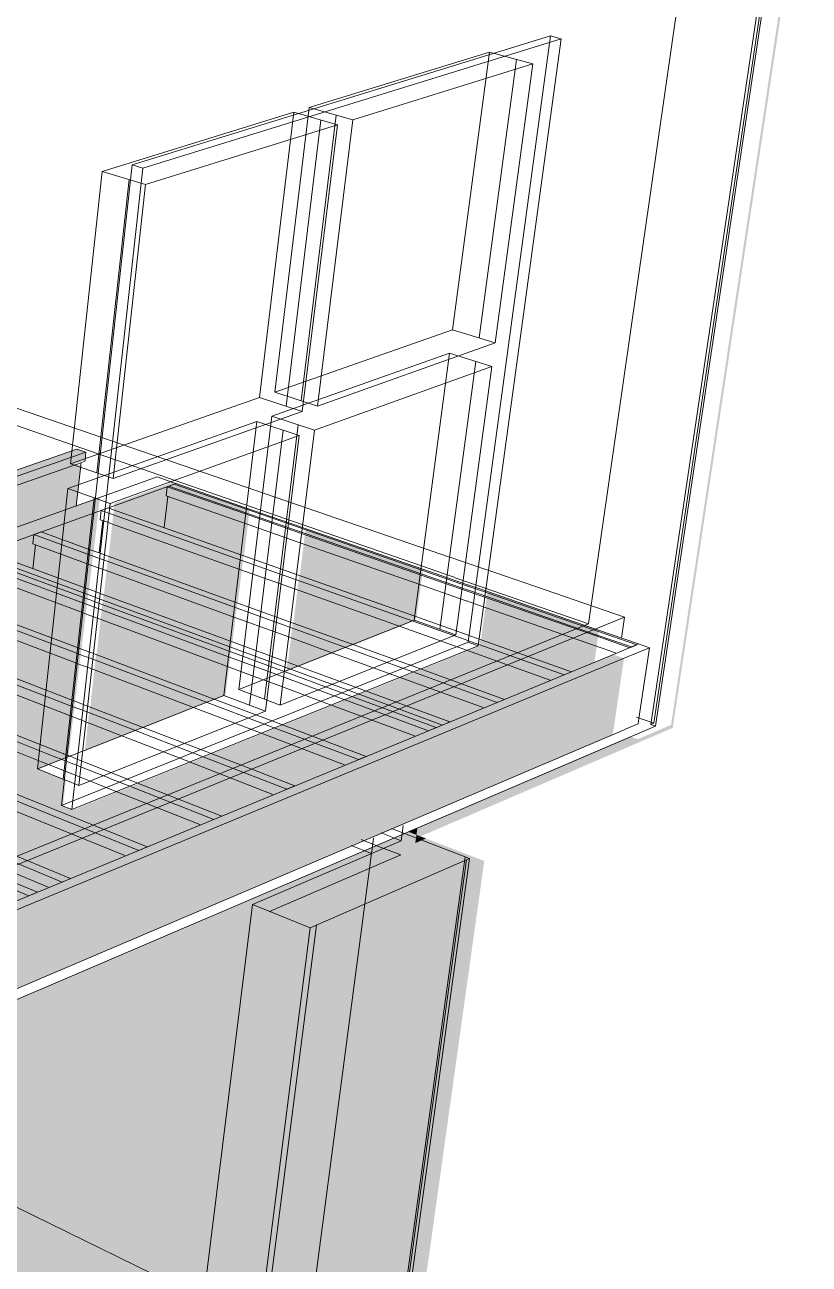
# Model space of a CAD drawing. Header units: inches. Extents: x -8026 to -8021, y -2777 to 2751.
# Drawn here: x -8021.5333 to -8021.376, y 2750.082 to 2750.3308 of the extents above; entities that cross this region are included whole.
import ezdxf

# ---------------------------------------------------------------- set-up
doc = ezdxf.new("R2010")
doc.units = ezdxf.units.IN
doc.header["$MEASUREMENT"] = 0
for name, color, linetype, lineweight in [('A-DETL', 90, 'Continuous', 9), ('I-WALL', 2, 'Continuous', 13), ('S-BEAM', 12, 'Continuous', 9), ('S-BEAM-2', 53, 'Continuous', 9), ('S-BEAM-4', 133, 'Continuous', 9), ('S-FNDN', 32, 'Continuous', 13)]:
    doc.layers.add(name, color=color, linetype=linetype, lineweight=lineweight)
for name, color, linetype, lineweight, transparency in [('A-WALL-PATT-1', 235, 'Continuous', 13, 0.4), ('A-WALL-PATT-3', 25, 'Continuous', 13, 0.4), ('I-WALL-1', 2, 'Continuous', 13, 0.4), ('S-FNDN-2', 25, 'Continuous', 13, 0.4)]:
    doc.layers.add(name, color=color, linetype=linetype, lineweight=lineweight, transparency=transparency)

msp = doc.modelspace()

# ---------------------------------------------------------------- hatches: boundary and pattern name
at = {"layer": 'A-WALL-PATT-1'}
for points in [[(-8021.57784, 2750.1145), (-8021.46207, 2750.16437), (-8021.46459, 2750.16535), (-8021.58029, 2750.11571), (-8021.57812, 2750.11464)], [(-8021.49492, 2750.07393), (-8021.48492, 2750.15362), (-8021.46098, 2750.16395), (-8021.46207, 2750.16437), (-8021.57784, 2750.1145), (-8021.49509, 2750.07401)]]:
    msp.add_hatch(color=256, dxfattribs=at).paths.add_polyline_path(points, flags=0)
h = msp.add_hatch(color=256, dxfattribs=at)
h.paths.add_polyline_path([(-8021.48029, 2750.01893), (-8021.47808, 2750.03556), (-8021.49534, 2750.02647), (-8021.48202, 2750.01979)], flags=0)
h.paths.add_polyline_path([(-8021.47431, 2750.06385), (-8021.46098, 2750.16395), (-8021.48492, 2750.15362), (-8021.49492, 2750.07393), (-8021.47492, 2750.06414)], flags=0)
at = {"layer": 'A-WALL-PATT-3'}
msp.add_hatch(color=256, dxfattribs=at).paths.add_polyline_path([(-8021.45884, 2750.05441), (-8021.45615, 2750.0558), (-8021.44116, 2750.16294), (-8021.45426, 2750.15719), (-8021.46763, 2750.05872), (-8021.46098, 2750.05546)], flags=0)
at = {"layer": 'I-WALL-1'}
h = msp.add_hatch(color=256, dxfattribs=at)
h.paths.add_polyline_path([(-8021.45395, 2750.16787), (-8021.40336, 2750.18966), (-8021.37599, 2750.37042), (-8021.46892, 2750.55268), (-8021.50427, 2750.49888), (-8021.44002, 2750.38498), (-8021.377, 2750.37065), (-8021.37654, 2750.36974), (-8021.40369, 2750.19026), (-8021.41039, 2750.18737), (-8021.41196, 2750.18794), (-8021.45457, 2750.16965), (-8021.45476, 2750.16818)], flags=0)
h.paths.add_polyline_path([(-8021.4557, 2750.38854), (-8021.49419, 2750.45523), (-8021.51935, 2750.43208), (-8021.50743, 2750.41263), (-8021.47581, 2750.39312), (-8021.46892, 2750.39155)], flags=0)
h.paths.add_polyline_path([(-8021.51422, 2750.40185), (-8021.51426, 2750.40192), (-8021.53717, 2750.41568), (-8021.54233, 2750.41093), (-8021.53498, 2750.40657), (-8021.51887, 2750.40291)], flags=0)
h.paths.add_polyline_path([(-8021.55316, 2750.41734), (-8021.54791, 2750.42213), (-8021.55277, 2750.42505), (-8021.55653, 2750.41934), (-8021.55447, 2750.41812)], flags=0)
h.paths.add_polyline_path([(-8021.53779, 2750.43137), (-8021.53453, 2750.43434), (-8021.54044, 2750.44381), (-8021.5455, 2750.43612), (-8021.53828, 2750.43167)], flags=0)
h.paths.add_polyline_path([(-8021.52568, 2750.44242), (-8021.50021, 2750.46566), (-8021.51231, 2750.48663), (-8021.53324, 2750.45477), (-8021.52613, 2750.44316)], flags=0)
h = msp.add_hatch(color=256, dxfattribs=at)
h.paths.add_polyline_path([(-8021.64464, 2750.10961), (-8021.58087, 2750.13596), (-8021.58078, 2750.13687), (-8021.58296, 2750.13785), (-8021.60175, 2750.13001), (-8021.60166, 2750.13102), (-8021.60248, 2750.1314), (-8021.6016, 2750.14179), (-8021.62334, 2750.13303), (-8021.62541, 2750.134), (-8021.62481, 2750.13992), (-8021.62971, 2750.14218), (-8021.62447, 2750.14425), (-8021.62444, 2750.14461), (-8021.6247, 2750.14467), (-8021.62469, 2750.14476), (-8021.62442, 2750.14487), (-8021.62369, 2750.15425), (-8021.63964, 2750.14806), (-8021.64148, 2750.14846), (-8021.64457, 2750.11055)], flags=0)
h.paths.add_polyline_path([(-8021.5779, 2750.13717), (-8021.53983, 2750.15293), (-8021.57178, 2750.16641), (-8021.57315, 2750.15328), (-8021.59458, 2750.14462), (-8021.57847, 2750.13742)], flags=0)
h.paths.add_polyline_path([(-8021.63967, 2750.14901), (-8021.63887, 2750.16007), (-8021.63804, 2750.16039), (-8021.63789, 2750.16246), (-8021.63987, 2750.16335), (-8021.64042, 2750.16314), (-8021.64141, 2750.14941)], flags=0)
h.paths.add_polyline_path([(-8021.53072, 2750.15666), (-8021.45081, 2750.18971), (-8021.46748, 2750.19587), (-8021.5236, 2750.1732), (-8021.52565, 2750.17402), (-8021.52508, 2750.17921), (-8021.53052, 2750.18137), (-8021.52458, 2750.18374), (-8021.52073, 2750.21552), (-8021.54378, 2750.22403), (-8021.5453, 2750.22348), (-8021.5455, 2750.2216), (-8021.54494, 2750.2214), (-8021.54574, 2750.21443), (-8021.55782, 2750.21898), (-8021.55938, 2750.21843), (-8021.55956, 2750.21653), (-8021.559, 2750.21632), (-8021.55979, 2750.20907), (-8021.56703, 2750.21186), (-8021.571, 2750.17343), (-8021.53199, 2750.15719)], flags=0)
h.paths.add_polyline_path([(-8021.62338, 2750.15749), (-8021.62088, 2750.18712), (-8021.63266, 2750.1921), (-8021.63439, 2750.19147), (-8021.63453, 2750.18949), (-8021.63389, 2750.18922), (-8021.63463, 2750.18031), (-8021.63892, 2750.18217), (-8021.64025, 2750.16503), (-8021.62523, 2750.15832)], flags=0)
h.paths.add_polyline_path([(-8021.44795, 2750.19084), (-8021.42369, 2750.20092), (-8021.44194, 2750.20738), (-8021.44213, 2750.20608), (-8021.46463, 2750.19697), (-8021.44945, 2750.19139)], flags=0)
h.paths.add_polyline_path([(-8021.63797, 2750.19309), (-8021.61972, 2750.19961), (-8021.61928, 2750.20521), (-8021.62432, 2750.20725), (-8021.61898, 2750.20912), (-8021.61383, 2750.26957), (-8021.61681, 2750.26864), (-8021.61614, 2750.27583), (-8021.61553, 2750.27602), (-8021.6154, 2750.27772), (-8021.617, 2750.27827), (-8021.63116, 2750.27398), (-8021.63056, 2750.28087), (-8021.62996, 2750.28105), (-8021.62984, 2750.28273), (-8021.63094, 2750.28311), (-8021.6373, 2750.20243)], flags=0)
h.paths.add_polyline_path([(-8021.41861, 2750.20603), (-8021.41817, 2750.20898), (-8021.44053, 2750.21674), (-8021.44094, 2750.21383), (-8021.41877, 2750.20608)], flags=0)
h.paths.add_polyline_path([(-8021.52041, 2750.21747), (-8021.51956, 2750.22519), (-8021.53003, 2750.22897), (-8021.53152, 2750.22844), (-8021.53172, 2750.22657), (-8021.53118, 2750.22638), (-8021.53168, 2750.22161), (-8021.52174, 2750.21796)], flags=0)
h.paths.add_polyline_path([(-8021.56621, 2750.21873), (-8021.52299, 2750.23417), (-8021.52211, 2750.24232), (-8021.52325, 2750.24271), (-8021.52124, 2750.24341), (-8021.52107, 2750.24497), (-8021.52291, 2750.24561), (-8021.53976, 2750.23974), (-8021.53872, 2750.24871), (-8021.53796, 2750.24898), (-8021.53777, 2750.25077), (-8021.53957, 2750.25139), (-8021.55591, 2750.24583), (-8021.55498, 2750.2544), (-8021.55424, 2750.25465), (-8021.55406, 2750.25642), (-8021.55582, 2750.25703), (-8021.56255, 2750.2548), (-8021.56614, 2750.2194)], flags=0)
h = msp.add_hatch(color=256, dxfattribs=at)
h.paths.add_polyline_path([(-8021.64607, 2750.08993), (-8021.41538, 2750.18829), (-8021.41313, 2750.20362), (-8021.41531, 2750.20438), (-8021.41908, 2750.20279), (-8021.41861, 2750.20603), (-8021.44094, 2750.21383), (-8021.44182, 2750.20737), (-8021.42357, 2750.20091), (-8021.44805, 2750.19085), (-8021.46472, 2750.19698), (-8021.46747, 2750.19587), (-8021.4508, 2750.18971), (-8021.53077, 2750.15667), (-8021.57104, 2750.17343), (-8021.57172, 2750.16639), (-8021.53977, 2750.15291), (-8021.57793, 2750.13718), (-8021.59461, 2750.14463), (-8021.6016, 2750.14179), (-8021.60248, 2750.1314), (-8021.60166, 2750.13102), (-8021.60175, 2750.13001), (-8021.58296, 2750.13785), (-8021.58078, 2750.13687), (-8021.58087, 2750.13596), (-8021.64465, 2750.10961), (-8021.64548, 2750.09822)], flags=0)
h.paths.add_polyline_path([(-8021.63797, 2750.14863), (-8021.62367, 2750.15424), (-8021.62341, 2750.1575), (-8021.64027, 2750.16504), (-8021.64042, 2750.16314), (-8021.63987, 2750.16335), (-8021.63789, 2750.16246), (-8021.63804, 2750.16039), (-8021.63887, 2750.16007), (-8021.63967, 2750.14901), (-8021.63878, 2750.14882)], flags=0)
h.paths.add_polyline_path([(-8021.63454, 2750.18029), (-8021.63389, 2750.18922), (-8021.63453, 2750.18949), (-8021.63439, 2750.19147), (-8021.63266, 2750.1921), (-8021.62083, 2750.18712), (-8021.61981, 2750.19962), (-8021.63805, 2750.1931), (-8021.63886, 2750.18215), (-8021.63473, 2750.18037)], flags=0)
h.paths.add_polyline_path([(-8021.41817, 2750.20898), (-8021.41813, 2750.20923), (-8021.44049, 2750.217), (-8021.44053, 2750.21674), (-8021.42022, 2750.20969)], flags=0)
h.paths.add_polyline_path([(-8021.5597, 2750.20906), (-8021.55899, 2750.21631), (-8021.55956, 2750.21653), (-8021.55938, 2750.21843), (-8021.55782, 2750.21898), (-8021.54565, 2750.21443), (-8021.54494, 2750.2214), (-8021.5455, 2750.2216), (-8021.5453, 2750.22348), (-8021.54378, 2750.22403), (-8021.52072, 2750.21552), (-8021.52049, 2750.21748), (-8021.53175, 2750.22162), (-8021.53117, 2750.22638), (-8021.53172, 2750.22657), (-8021.53152, 2750.22844), (-8021.53003, 2750.22897), (-8021.51947, 2750.22518), (-8021.51826, 2750.2359), (-8021.56631, 2750.21873), (-8021.56699, 2750.21185), (-8021.55979, 2750.20909)], flags=0)
at = {"layer": 'S-BEAM-2'}
h = msp.add_hatch(color=256, dxfattribs=at)
h.paths.add_polyline_path([(-8021.61631, 2750.19797), (-8021.58161, 2750.21044), (-8021.58156, 2750.21093), (-8021.61626, 2750.19847)], flags=0)
h.paths.add_polyline_path([(-8021.51535, 2750.23424), (-8021.50298, 2750.23869), (-8021.50362, 2750.23891), (-8021.5153, 2750.23472)], flags=0)
h = msp.add_hatch(color=256, dxfattribs=at)
h.paths.add_polyline_path([(-8021.45348, 2750.22124), (-8021.45344, 2750.22149), (-8021.47698, 2750.22966), (-8021.47701, 2750.22942), (-8021.45482, 2750.22171)], flags=0)
h.paths.add_polyline_path([(-8021.48824, 2750.23332), (-8021.48821, 2750.23356), (-8021.50298, 2750.23869), (-8021.50334, 2750.23856), (-8021.48905, 2750.2336)], flags=0)
h = msp.add_hatch(color=256, dxfattribs=at)
h.paths.add_polyline_path([(-8021.60365, 2750.19221), (-8021.60297, 2750.20041), (-8021.60358, 2750.20065), (-8021.60341, 2750.2026), (-8021.61631, 2750.19797), (-8021.61635, 2750.19742), (-8021.60391, 2750.19232)], flags=0)
h.paths.add_polyline_path([(-8021.58869, 2750.19796), (-8021.588, 2750.20582), (-8021.58859, 2750.20606), (-8021.58842, 2750.20799), (-8021.60176, 2750.2032), (-8021.58899, 2750.19808)], flags=0)
h.paths.add_polyline_path([(-8021.58195, 2750.20667), (-8021.58161, 2750.21044), (-8021.5868, 2750.20857), (-8021.58211, 2750.20673)], flags=0)
h.paths.add_polyline_path([(-8021.50537, 2750.22989), (-8021.50465, 2750.2361), (-8021.50498, 2750.23621), (-8021.50477, 2750.23805), (-8021.51535, 2750.23424), (-8021.51545, 2750.23343), (-8021.5057, 2750.23)], flags=0)
h = msp.add_hatch(color=256, dxfattribs=at)
h.paths.add_polyline_path([(-8021.45472, 2750.21194), (-8021.45387, 2750.21835), (-8021.47738, 2750.22657), (-8021.47816, 2750.22025), (-8021.45482, 2750.21198)], flags=0)
h.paths.add_polyline_path([(-8021.48934, 2750.22421), (-8021.48859, 2750.23049), (-8021.50465, 2750.2361), (-8021.50537, 2750.22989), (-8021.4901, 2750.22448)], flags=0)
h = msp.add_hatch(color=256, dxfattribs=at)
h.paths.add_polyline_path([(-8021.47987, 2750.20139), (-8021.47836, 2750.20199), (-8021.48064, 2750.20283), (-8021.48079, 2750.20173)], flags=0)
h.paths.add_polyline_path([(-8021.49188, 2750.20581), (-8021.49173, 2750.20691), (-8021.51754, 2750.21639), (-8021.51767, 2750.21532), (-8021.4922, 2750.20593)], flags=0)
h = msp.add_hatch(color=256, dxfattribs=at)
h.paths.add_polyline_path([(-8021.48088, 2750.20099), (-8021.47987, 2750.20139), (-8021.48079, 2750.20173), (-8021.48086, 2750.2012)], flags=0)
h.paths.add_polyline_path([(-8021.49198, 2750.20491), (-8021.49188, 2750.20581), (-8021.51767, 2750.21532), (-8021.51777, 2750.21443), (-8021.49305, 2750.20531)], flags=0)
at = {"layer": 'S-BEAM-4'}
h = msp.add_hatch(color=256, dxfattribs=at)
h.paths.add_polyline_path([(-8021.45363, 2750.22024), (-8021.45348, 2750.22124), (-8021.47701, 2750.22942), (-8021.47715, 2750.22843), (-8021.45483, 2750.22066)], flags=0)
h.paths.add_polyline_path([(-8021.48837, 2750.23234), (-8021.48824, 2750.23332), (-8021.50334, 2750.23856), (-8021.50477, 2750.23805), (-8021.49111, 2750.23329)], flags=0)
h = msp.add_hatch(color=256, dxfattribs=at)
h.paths.add_polyline_path([(-8021.45388, 2750.21835), (-8021.45363, 2750.22024), (-8021.47715, 2750.22843), (-8021.47738, 2750.22657), (-8021.45483, 2750.21868)], flags=0)
h.paths.add_polyline_path([(-8021.48859, 2750.23049), (-8021.48837, 2750.23234), (-8021.50477, 2750.23805), (-8021.50498, 2750.23621), (-8021.49277, 2750.23194)], flags=0)
h = msp.add_hatch(color=256, dxfattribs=at)
h.paths.add_polyline_path([(-8021.45805, 2750.20999), (-8021.45539, 2750.21106), (-8021.4784, 2750.21923), (-8021.47864, 2750.21733), (-8021.45955, 2750.21053)], flags=0)
h.paths.add_polyline_path([(-8021.4898, 2750.22131), (-8021.48958, 2750.22319), (-8021.51558, 2750.23243), (-8021.51578, 2750.23057), (-8021.4921, 2750.22213)], flags=0)
h = msp.add_hatch(color=256, dxfattribs=at)
h.paths.add_polyline_path([(-8021.45539, 2750.21106), (-8021.45494, 2750.21124), (-8021.45483, 2750.21195), (-8021.47826, 2750.22025), (-8021.4784, 2750.21923), (-8021.4559, 2750.21124)], flags=0)
h.paths.add_polyline_path([(-8021.48958, 2750.22319), (-8021.48944, 2750.22421), (-8021.51545, 2750.23343), (-8021.51558, 2750.23243), (-8021.49039, 2750.22348)], flags=0)
h = msp.add_hatch(color=256, dxfattribs=at)
h.paths.add_polyline_path([(-8021.46727, 2750.20631), (-8021.45805, 2750.20999), (-8021.47863, 2750.21733), (-8021.47945, 2750.21072), (-8021.46862, 2750.2068)], flags=0)
h.paths.add_polyline_path([(-8021.49059, 2750.21475), (-8021.4898, 2750.22131), (-8021.51578, 2750.23057), (-8021.5165, 2750.22411), (-8021.49285, 2750.21556)], flags=0)
h = msp.add_hatch(color=256, dxfattribs=at)
h.paths.add_polyline_path([(-8021.46887, 2750.20573), (-8021.46738, 2750.20632), (-8021.47956, 2750.21073), (-8021.47971, 2750.20966), (-8021.46983, 2750.20608)], flags=0)
h.paths.add_polyline_path([(-8021.49083, 2750.21369), (-8021.49069, 2750.21475), (-8021.51659, 2750.22412), (-8021.51672, 2750.22307), (-8021.49297, 2750.21447)], flags=0)
h = msp.add_hatch(color=256, dxfattribs=at)
h.paths.add_polyline_path([(-8021.47827, 2750.20198), (-8021.47152, 2750.20467), (-8021.47994, 2750.20774), (-8021.48055, 2750.20282)], flags=0)
h.paths.add_polyline_path([(-8021.49165, 2750.2069), (-8021.49106, 2750.21178), (-8021.51693, 2750.22119), (-8021.51746, 2750.21639), (-8021.49295, 2750.20738)], flags=0)
h = msp.add_hatch(color=256, dxfattribs=at)
h.paths.add_polyline_path([(-8021.47153, 2750.20467), (-8021.46887, 2750.20573), (-8021.47971, 2750.20966), (-8021.47995, 2750.20774), (-8021.47472, 2750.20584)], flags=0)
h.paths.add_polyline_path([(-8021.49106, 2750.21178), (-8021.49083, 2750.21369), (-8021.51672, 2750.22307), (-8021.51693, 2750.22119), (-8021.49127, 2750.21186)], flags=0)
for points in [[(-8021.49214, 2750.20382), (-8021.49199, 2750.20491), (-8021.51778, 2750.21443), (-8021.51791, 2750.21335), (-8021.49307, 2750.20416)], [(-8021.49504, 2750.19535), (-8021.49306, 2750.19614), (-8021.49237, 2750.20187), (-8021.51812, 2750.21143), (-8021.51891, 2750.20434), (-8021.49713, 2750.19613)], [(-8021.49237, 2750.20187), (-8021.49214, 2750.20382), (-8021.51791, 2750.21335), (-8021.51812, 2750.21144), (-8021.49307, 2750.20213)], [(-8021.4967, 2750.19474), (-8021.49515, 2750.19536), (-8021.51901, 2750.20435), (-8021.51915, 2750.20323), (-8021.50041, 2750.19615)], [(-8021.50938, 2750.18968), (-8021.49935, 2750.19369), (-8021.51936, 2750.20128), (-8021.52019, 2750.19384), (-8021.5111, 2750.19034)], [(-8021.49935, 2750.19369), (-8021.4967, 2750.19474), (-8021.51915, 2750.20323), (-8021.51936, 2750.20128), (-8021.50074, 2750.19421)], [(-8021.51108, 2750.18907), (-8021.5095, 2750.18969), (-8021.52029, 2750.19385), (-8021.52044, 2750.19268), (-8021.51122, 2750.18912)], [(-8021.51373, 2750.18801), (-8021.51108, 2750.18907), (-8021.52044, 2750.19268), (-8021.52066, 2750.1907), (-8021.51515, 2750.18857)], [(-8021.52129, 2750.18499), (-8021.51372, 2750.18801), (-8021.52065, 2750.1907), (-8021.5211, 2750.18671)]]:
    msp.add_hatch(color=256, dxfattribs=at).paths.add_polyline_path(points, flags=0)
at = {"layer": 'S-FNDN'}
h = msp.add_hatch(color=256, dxfattribs=at)
h.paths.add_polyline_path([(-8021.58323, 2749.99962), (-8021.48908, 2750.0477), (-8021.50015, 2750.0533), (-8021.49727, 2750.07498), (-8021.57943, 2750.11519), (-8021.61353, 2750.10058), (-8021.61246, 2750.10005), (-8021.58373, 2750.11238), (-8021.5721, 2750.10693), (-8021.58291, 2750.00262)], flags=0)
h.paths.add_polyline_path([(-8021.78302, 2750.09527), (-8021.78164, 2750.14872), (-8021.79623, 2750.15631), (-8021.79731, 2750.10343), (-8021.78318, 2750.09535)], flags=0)
h.paths.add_polyline_path([(-8021.80951, 2750.1104), (-8021.80868, 2750.16279), (-8021.84692, 2750.18271), (-8021.84703, 2750.13183), (-8021.81076, 2750.11111)], flags=0)
h.paths.add_polyline_path([(-8021.85879, 2750.13854), (-8021.8589, 2750.18895), (-8021.89299, 2750.2067), (-8021.89229, 2750.15768), (-8021.8589, 2750.13861)], flags=0)
h.paths.add_polyline_path([(-8021.90364, 2750.16416), (-8021.90442, 2750.20652), (-8021.93828, 2750.19657), (-8021.93789, 2750.18373), (-8021.9045, 2750.16466)], flags=0)
h.paths.add_polyline_path([(-8021.9499, 2750.19059), (-8021.94999, 2750.19313), (-8021.95284, 2750.19227), (-8021.95134, 2750.19141)], flags=0)
at = {"layer": 'S-FNDN-2'}
for points in [[(-8021.46207, 2750.16437), (-8021.45486, 2750.16748), (-8021.45476, 2750.16818), (-8021.45647, 2750.16884), (-8021.46459, 2750.16535), (-8021.46364, 2750.16498)], [(-8021.45476, 2750.16818), (-8021.45457, 2750.16965), (-8021.45647, 2750.16884), (-8021.45606, 2750.16868)], [(-8021.46098, 2750.16395), (-8021.45499, 2750.16653), (-8021.45486, 2750.16748), (-8021.46207, 2750.16437)], [(-8021.45499, 2750.16653), (-8021.45287, 2750.16745), (-8021.45395, 2750.16787), (-8021.45486, 2750.16745)], [(-8021.45486, 2750.16748), (-8021.45395, 2750.16787), (-8021.45476, 2750.16818)], [(-8021.45426, 2750.15719), (-8021.44116, 2750.16294), (-8021.45287, 2750.16745), (-8021.45348, 2750.16294)]]:
    msp.add_hatch(color=256, dxfattribs=at).paths.add_polyline_path(points, flags=0)
h = msp.add_hatch(color=256, dxfattribs=at)
h.paths.add_polyline_path([(-8021.47349, 2750.01552), (-8021.47021, 2750.0397), (-8021.47808, 2750.03556), (-8021.48029, 2750.01893), (-8021.47492, 2750.01623)], flags=0)
h.paths.add_polyline_path([(-8021.46763, 2750.05872), (-8021.45287, 2750.16745), (-8021.46098, 2750.16395), (-8021.47454, 2750.06211), (-8021.47319, 2750.06145)], flags=0)

# ---------------------------------------------------------------- linework, layer by layer
at = {"layer": 'A-DETL'}
for p, q in [((-8021.46584, 2750.16723), (-8021.46304, 2750.16614)), ((-8021.48421, 2750.15282), (-8021.45792, 2750.16415)), ((-8021.46304, 2750.16614), (-8021.46183, 2750.16567)), ((-8021.46183, 2750.16567), (-8021.45792, 2750.16415)), ((-8021.44502, 2750.16379), (-8021.46017, 2750.05371)), ((-8021.44474, 2750.16319), (-8021.45989, 2750.05328)), ((-8021.4748, 2750.15007), (-8021.48916, 2750.03812))]:
    msp.add_line(p, q, dxfattribs=at)
at = {"layer": 'I-WALL'}
for p, q in [((-8021.39579, 2750.38079), (-8021.42026, 2750.21053)), ((-8021.38107, 2750.36947), (-8021.40775, 2750.19033)), ((-8021.3806, 2750.36858), (-8021.40715, 2750.19059)), ((-8021.40682, 2750.19), (-8021.38007, 2750.36924)), ((-8021.42788, 2750.32856), (-8021.51181, 2750.30267)), ((-8021.42788, 2750.32856), (-8021.44442, 2750.20683)), ((-8021.42572, 2750.32798), (-8021.42788, 2750.32856)), ((-8021.50965, 2750.30202), (-8021.42572, 2750.32798)), ((-8021.42572, 2750.32798), (-8021.44237, 2750.2061)), ((-8021.44013, 2750.32529), (-8021.47627, 2750.31416)), ((-8021.4475, 2750.26957), (-8021.44013, 2750.32529)), ((-8021.43472, 2750.32382), (-8021.44221, 2750.26792)), ((-8021.43142, 2750.32293), (-8021.44013, 2750.32529)), ((-8021.46752, 2750.31167), (-8021.43142, 2750.32293)), ((-8021.43898, 2750.26691), (-8021.43142, 2750.32293)), ((-8021.47935, 2750.31321), (-8021.51783, 2750.30136)), ((-8021.48622, 2750.25599), (-8021.47935, 2750.31321)), ((-8021.47627, 2750.31416), (-8021.48317, 2750.25706)), ((-8021.47061, 2750.3107), (-8021.47935, 2750.31321)), ((-8021.47627, 2750.31416), (-8021.46752, 2750.31167)), ((-8021.50908, 2750.2987), (-8021.47061, 2750.3107)), ((-8021.47392, 2750.31165), (-8021.48092, 2750.25424)), ((-8021.47787, 2750.25531), (-8021.47084, 2750.31261)), ((-8021.47768, 2750.25317), (-8021.47061, 2750.3107)), ((-8021.47464, 2750.25425), (-8021.46752, 2750.31167)), ((-8021.51181, 2750.30267), (-8021.52596, 2750.17408)), ((-8021.51783, 2750.30136), (-8021.52417, 2750.24268)), ((-8021.5239, 2750.17325), (-8021.50965, 2750.30202)), ((-8021.51783, 2750.30136), (-8021.50908, 2750.2987)), ((-8021.50965, 2750.30202), (-8021.51181, 2750.30267)), ((-8021.51886, 2750.24083), (-8021.51239, 2750.29971)), ((-8021.51562, 2750.23969), (-8021.50908, 2750.2987)), ((-8021.65682, 2750.29576), (-8021.44794, 2750.22388)), ((-8021.6619, 2750.29433), (-8021.44722, 2750.21988)), ((-8021.48317, 2750.25706), (-8021.4475, 2750.26957)), ((-8021.43898, 2750.26691), (-8021.4475, 2750.26957)), ((-8021.47464, 2750.25425), (-8021.43898, 2750.26691)), ((-8021.44812, 2750.26486), (-8021.48376, 2750.25223)), ((-8021.4552, 2750.21125), (-8021.44812, 2750.26486)), ((-8021.43962, 2750.26218), (-8021.44812, 2750.26486)), ((-8021.47524, 2750.2494), (-8021.43962, 2750.26218)), ((-8021.44284, 2750.26319), (-8021.45004, 2750.20942)), ((-8021.44689, 2750.2083), (-8021.43962, 2750.26218)), ((-8021.52417, 2750.24268), (-8021.48622, 2750.25599)), ((-8021.47768, 2750.25317), (-8021.48622, 2750.25599)), ((-8021.48317, 2750.25706), (-8021.47464, 2750.25425)), ((-8021.4868, 2750.25116), (-8021.52471, 2750.23773)), ((-8021.51562, 2750.23969), (-8021.47768, 2750.25317)), ((-8021.4934, 2750.19617), (-8021.4868, 2750.25116)), ((-8021.48376, 2750.25223), (-8021.4904, 2750.19736)), ((-8021.47828, 2750.24831), (-8021.4868, 2750.25116)), ((-8021.48376, 2750.25223), (-8021.47524, 2750.2494)), ((-8021.48151, 2750.24939), (-8021.48823, 2750.19423)), ((-8021.48523, 2750.19542), (-8021.47847, 2750.25047)), ((-8021.48207, 2750.19424), (-8021.47524, 2750.2494)), ((-8021.51618, 2750.23471), (-8021.47828, 2750.24831)), ((-8021.48507, 2750.19304), (-8021.47828, 2750.24831)), ((-8021.52417, 2750.24268), (-8021.51562, 2750.23969)), ((-8021.52471, 2750.23773), (-8021.53079, 2750.18141)), ((-8021.52471, 2750.23773), (-8021.51618, 2750.23471)), ((-8021.52562, 2750.17936), (-8021.51941, 2750.23586)), ((-8021.52246, 2750.1781), (-8021.51618, 2750.23471)), ((-8021.44788, 2750.22386), (-8021.44102, 2750.2215)), ((-8021.44098, 2750.22149), (-8021.41301, 2750.21186)), ((-8021.44717, 2750.21986), (-8021.42026, 2750.21053)), ((-8021.41301, 2750.21186), (-8021.66061, 2750.11087)), ((-8021.4904, 2750.19736), (-8021.4552, 2750.21125)), ((-8021.44689, 2750.2083), (-8021.4552, 2750.21125)), ((-8021.41301, 2750.21186), (-8021.41362, 2750.20764)), ((-8021.42026, 2750.21053), (-8021.65201, 2750.11632)), ((-8021.44442, 2750.20683), (-8021.52596, 2750.17408)), ((-8021.48207, 2750.19424), (-8021.44689, 2750.2083)), ((-8021.44442, 2750.20683), (-8021.44237, 2750.2061)), ((-8021.44237, 2750.2061), (-8021.5239, 2750.17325)), ((-8021.4904, 2750.19736), (-8021.48207, 2750.19424)), ((-8021.52412, 2750.18405), (-8021.4934, 2750.19617)), ((-8021.48507, 2750.19304), (-8021.4934, 2750.19617)), ((-8021.52246, 2750.1781), (-8021.48507, 2750.19304)), ((-8021.40715, 2750.19059), (-8021.4106, 2750.19182)), ((-8021.65586, 2750.08341), (-8021.40682, 2750.19)), ((-8021.40775, 2750.19033), (-8021.40715, 2750.19059)), ((-8021.40682, 2750.19), (-8021.40775, 2750.19033)), ((-8021.53079, 2750.18141), (-8021.52416, 2750.18403)), ((-8021.53079, 2750.18141), (-8021.52514, 2750.17917)), ((-8021.52512, 2750.17916), (-8021.52246, 2750.1781)), ((-8021.52596, 2750.17408), (-8021.5239, 2750.17325))]:
    msp.add_line(p, q, dxfattribs=at)
at = {"layer": 'S-BEAM'}
for p, q in [((-8021.55949, 2750.23286), (-8021.52291, 2750.24561)), ((-8021.52107, 2750.24497), (-8021.55941, 2750.23156)), ((-8021.52291, 2750.24561), (-8021.52107, 2750.24497)), ((-8021.52107, 2750.24497), (-8021.52124, 2750.24341)), ((-8021.52264, 2750.24267), (-8021.55959, 2750.2297)), ((-8021.52211, 2750.24231), (-8021.523, 2750.23416)), ((-8021.52126, 2750.24316), (-8021.52264, 2750.24267)), ((-8021.52205, 2750.24288), (-8021.52211, 2750.24231)), ((-8021.52124, 2750.24341), (-8021.52126, 2750.24316)), ((-8021.50677, 2750.24001), (-8021.51495, 2750.23709)), ((-8021.51403, 2750.23472), (-8021.50298, 2750.23869)), ((-8021.50677, 2750.24001), (-8021.50362, 2750.23891)), ((-8021.50477, 2750.23805), (-8021.50334, 2750.23856)), ((-8021.50441, 2750.23818), (-8021.50298, 2750.23869)), ((-8021.50362, 2750.23891), (-8021.50298, 2750.23869)), ((-8021.50334, 2750.23856), (-8021.48907, 2750.2336)), ((-8021.48902, 2750.23384), (-8021.50298, 2750.23869)), ((-8021.51702, 2750.23635), (-8021.56173, 2750.22037)), ((-8021.51495, 2750.23709), (-8021.51702, 2750.23635)), ((-8021.50537, 2750.22987), (-8021.50465, 2750.23609)), ((-8021.50498, 2750.23621), (-8021.50477, 2750.23805)), ((-8021.50498, 2750.23621), (-8021.48948, 2750.2308)), ((-8021.48926, 2750.23265), (-8021.50477, 2750.23805)), ((-8021.50441, 2750.23818), (-8021.48921, 2750.23289)), ((-8021.56187, 2750.21753), (-8021.51695, 2750.23367)), ((-8021.51801, 2750.23329), (-8021.51655, 2750.23382)), ((-8021.51695, 2750.23367), (-8021.51487, 2750.23442)), ((-8021.51655, 2750.23382), (-8021.51633, 2750.23374)), ((-8021.51633, 2750.23374), (-8021.51553, 2750.23345)), ((-8021.51487, 2750.23442), (-8021.51405, 2750.23471)), ((-8021.48907, 2750.2336), (-8021.47826, 2750.22985)), ((-8021.47822, 2750.23009), (-8021.48902, 2750.23384)), ((-8021.5184, 2750.22479), (-8021.51768, 2750.23125)), ((-8021.51821, 2750.23144), (-8021.51801, 2750.23329)), ((-8021.51821, 2750.23144), (-8021.51674, 2750.23092)), ((-8021.51654, 2750.23277), (-8021.51801, 2750.23329)), ((-8021.51573, 2750.23248), (-8021.51654, 2750.23277)), ((-8021.4909, 2750.22366), (-8021.51573, 2750.23248)), ((-8021.51553, 2750.23345), (-8021.49073, 2750.22467)), ((-8021.47843, 2750.22888), (-8021.48926, 2750.23265)), ((-8021.48921, 2750.23289), (-8021.47839, 2750.22912)), ((-8021.53152, 2750.22844), (-8021.53003, 2750.22897)), ((-8021.53003, 2750.22897), (-8021.52018, 2750.22541)), ((-8021.51674, 2750.23092), (-8021.51594, 2750.23063)), ((-8021.51594, 2750.23063), (-8021.49113, 2750.22178)), ((-8021.48948, 2750.2308), (-8021.47866, 2750.22702)), ((-8021.45517, 2750.22078), (-8021.47843, 2750.22888)), ((-8021.47839, 2750.22912), (-8021.45514, 2750.22103)), ((-8021.47826, 2750.22985), (-8021.45503, 2750.22178)), ((-8021.455, 2750.22203), (-8021.47822, 2750.23009)), ((-8021.53172, 2750.22657), (-8021.53152, 2750.22844)), ((-8021.53172, 2750.22657), (-8021.52058, 2750.22252)), ((-8021.53168, 2750.2216), (-8021.53117, 2750.22637)), ((-8021.52037, 2750.2244), (-8021.53152, 2750.22844)), ((-8021.47866, 2750.22702), (-8021.45542, 2750.21889)), ((-8021.54378, 2750.22403), (-8021.52191, 2750.21596)), ((-8021.54253, 2750.22448), (-8021.52176, 2750.21682)), ((-8021.52158, 2750.21788), (-8021.54102, 2750.22502)), ((-8021.51837, 2750.22367), (-8021.52037, 2750.2244)), ((-8021.52018, 2750.22541), (-8021.51818, 2750.22469)), ((-8021.51756, 2750.22338), (-8021.51837, 2750.22367)), ((-8021.51818, 2750.22469), (-8021.51736, 2750.22439)), ((-8021.51736, 2750.22439), (-8021.49224, 2750.21531)), ((-8021.47994, 2750.21977), (-8021.4909, 2750.22366)), ((-8021.49073, 2750.22467), (-8021.47978, 2750.22079)), ((-8021.5455, 2750.2216), (-8021.5223, 2750.21299)), ((-8021.52209, 2750.21489), (-8021.5453, 2750.22348)), ((-8021.52058, 2750.22252), (-8021.51858, 2750.22179)), ((-8021.51853, 2750.22178), (-8021.51776, 2750.2215)), ((-8021.51776, 2750.2215), (-8021.49263, 2750.21235)), ((-8021.4924, 2750.21426), (-8021.51756, 2750.22338)), ((-8021.49113, 2750.22178), (-8021.48017, 2750.21788)), ((-8021.45503, 2750.22178), (-8021.44453, 2750.21813)), ((-8021.44451, 2750.21839), (-8021.455, 2750.22203)), ((-8021.55782, 2750.21898), (-8021.52348, 2750.20604)), ((-8021.45679, 2750.21155), (-8021.47994, 2750.21977)), ((-8021.47978, 2750.22079), (-8021.45625, 2750.21245)), ((-8021.45542, 2750.21889), (-8021.44477, 2750.21517)), ((-8021.44461, 2750.2171), (-8021.45517, 2750.22078)), ((-8021.45514, 2750.22103), (-8021.44459, 2750.21736)), ((-8021.55956, 2750.21653), (-8021.52385, 2750.20298)), ((-8021.52364, 2750.20492), (-8021.55938, 2750.21843)), ((-8021.52176, 2750.21682), (-8021.51973, 2750.21608)), ((-8021.51956, 2750.21714), (-8021.52158, 2750.21788)), ((-8021.51873, 2750.21683), (-8021.51955, 2750.21713)), ((-8021.49334, 2750.2075), (-8021.51873, 2750.21683)), ((-8021.48017, 2750.21788), (-8021.4595, 2750.21051)), ((-8021.44203, 2750.21621), (-8021.44457, 2750.21709)), ((-8021.44455, 2750.21735), (-8021.442, 2750.21646)), ((-8021.44449, 2750.21812), (-8021.44191, 2750.21722)), ((-8021.44188, 2750.21748), (-8021.44447, 2750.21838)), ((-8021.41874, 2750.2081), (-8021.44203, 2750.21621)), ((-8021.442, 2750.21646), (-8021.41872, 2750.20836)), ((-8021.44191, 2750.21722), (-8021.41865, 2750.20915)), ((-8021.41863, 2750.20941), (-8021.44188, 2750.21748)), ((-8021.52006, 2750.21414), (-8021.52209, 2750.21489)), ((-8021.52191, 2750.21596), (-8021.51988, 2750.21521)), ((-8021.51923, 2750.21384), (-8021.52006, 2750.21414)), ((-8021.51988, 2750.21521), (-8021.51906, 2750.2149)), ((-8021.51973, 2750.21608), (-8021.51891, 2750.21577)), ((-8021.49373, 2750.2044), (-8021.51923, 2750.21384)), ((-8021.51906, 2750.2149), (-8021.49359, 2750.2055)), ((-8021.51891, 2750.21577), (-8021.49348, 2750.2064)), ((-8021.48129, 2750.21024), (-8021.4924, 2750.21426)), ((-8021.49224, 2750.21531), (-8021.48115, 2750.2113)), ((-8021.44474, 2750.21516), (-8021.44229, 2750.2143)), ((-8021.44229, 2750.2143), (-8021.41902, 2750.20617)), ((-8021.56736, 2750.21198), (-8021.52486, 2750.19561)), ((-8021.5223, 2750.21299), (-8021.52027, 2750.21223)), ((-8021.52027, 2750.21223), (-8021.51944, 2750.21193)), ((-8021.51944, 2750.21193), (-8021.49396, 2750.20246)), ((-8021.49263, 2750.21235), (-8021.48153, 2750.20831)), ((-8021.48115, 2750.2113), (-8021.4688, 2750.20683)), ((-8021.44521, 2750.20744), (-8021.45679, 2750.21155)), ((-8021.45625, 2750.21245), (-8021.44515, 2750.20852)), ((-8021.56775, 2750.20896), (-8021.52522, 2750.19247)), ((-8021.525, 2750.19444), (-8021.56757, 2750.21088)), ((-8021.47029, 2750.20625), (-8021.48129, 2750.21024)), ((-8021.4595, 2750.21051), (-8021.44549, 2750.20551)), ((-8021.41865, 2750.20915), (-8021.41057, 2750.20634)), ((-8021.41022, 2750.20649), (-8021.41863, 2750.20941)), ((-8021.49348, 2750.2064), (-8021.48224, 2750.20227)), ((-8021.48212, 2750.20337), (-8021.49334, 2750.2075)), ((-8021.48153, 2750.20831), (-8021.47299, 2750.20521)), ((-8021.4562, 2750.20115), (-8021.47029, 2750.20625)), ((-8021.4688, 2750.20683), (-8021.45472, 2750.20174)), ((-8021.44306, 2750.20668), (-8021.44519, 2750.20743)), ((-8021.44515, 2750.20852), (-8021.44295, 2750.20774)), ((-8021.42515, 2750.20032), (-8021.443, 2750.20666)), ((-8021.44295, 2750.20774), (-8021.42369, 2750.20092)), ((-8021.41902, 2750.20617), (-8021.41481, 2750.2047)), ((-8021.41199, 2750.20575), (-8021.41874, 2750.2081)), ((-8021.41872, 2750.20836), (-8021.41164, 2750.2059)), ((-8021.41022, 2750.20649), (-8021.41446, 2750.20473)), ((-8021.41057, 2750.20634), (-8021.41199, 2750.20575)), ((-8021.41022, 2750.20649), (-8021.41164, 2750.2059)), ((-8021.41022, 2750.20649), (-8021.40804, 2750.20573)), ((-8021.64325, 2750.10822), (-8021.41228, 2750.20397)), ((-8021.41446, 2750.20473), (-8021.64265, 2750.11044)), ((-8021.52158, 2750.20414), (-8021.52364, 2750.20492)), ((-8021.52348, 2750.20604), (-8021.52142, 2750.20526)), ((-8021.52074, 2750.20383), (-8021.52158, 2750.20414)), ((-8021.52142, 2750.20526), (-8021.52059, 2750.20495)), ((-8021.49816, 2750.19529), (-8021.52074, 2750.20383)), ((-8021.52059, 2750.20495), (-8021.4966, 2750.1959)), ((-8021.48407, 2750.20083), (-8021.49373, 2750.2044)), ((-8021.49359, 2750.2055), (-8021.48255, 2750.20143)), ((-8021.47299, 2750.20521), (-8021.45896, 2750.2001)), ((-8021.44549, 2750.20551), (-8021.42796, 2750.19926)), ((-8021.41228, 2750.20397), (-8021.40804, 2750.20573)), ((-8021.40804, 2750.20573), (-8021.41015, 2750.19151)), ((-8021.56919, 2750.20164), (-8021.52603, 2750.18464)), ((-8021.52385, 2750.20298), (-8021.52179, 2750.2022)), ((-8021.52179, 2750.2022), (-8021.52096, 2750.20188)), ((-8021.52096, 2750.20188), (-8021.50086, 2750.19426)), ((-8021.49396, 2750.20246), (-8021.48677, 2750.19979)), ((-8021.48255, 2750.20143), (-8021.48234, 2750.20135)), ((-8021.48234, 2750.20135), (-8021.46845, 2750.19623)), ((-8021.48224, 2750.20227), (-8021.4813, 2750.20192)), ((-8021.47979, 2750.20251), (-8021.48212, 2750.20337)), ((-8021.4813, 2750.20192), (-8021.47273, 2750.19876)), ((-8021.46569, 2750.19733), (-8021.47979, 2750.20251)), ((-8021.45472, 2750.20174), (-8021.4371, 2750.19538)), ((-8021.52727, 2750.18385), (-8021.56937, 2750.20047)), ((-8021.48677, 2750.19979), (-8021.4827, 2750.19828)), ((-8021.48246, 2750.20024), (-8021.48407, 2750.20083)), ((-8021.46997, 2750.19561), (-8021.48246, 2750.20024)), ((-8021.47269, 2750.19875), (-8021.46721, 2750.19673)), ((-8021.45896, 2750.2001), (-8021.4414, 2750.19371)), ((-8021.43859, 2750.19476), (-8021.4562, 2750.20115)), ((-8021.42369, 2750.20092), (-8021.42515, 2750.20032)), ((-8021.56956, 2750.19852), (-8021.52996, 2750.18282)), ((-8021.4827, 2750.19828), (-8021.47272, 2750.19457)), ((-8021.46845, 2750.19623), (-8021.45081, 2750.18971)), ((-8021.46721, 2750.19673), (-8021.44956, 2750.19023)), ((-8021.44805, 2750.19085), (-8021.46569, 2750.19733)), ((-8021.52291, 2750.19363), (-8021.525, 2750.19444)), ((-8021.52486, 2750.19561), (-8021.52277, 2750.19481)), ((-8021.52277, 2750.19481), (-8021.52193, 2750.19448)), ((-8021.52193, 2750.19448), (-8021.51096, 2750.19026)), ((-8021.50086, 2750.19426), (-8021.48679, 2750.18892)), ((-8021.48404, 2750.18996), (-8021.49816, 2750.19529)), ((-8021.4966, 2750.1959), (-8021.48249, 2750.19059)), ((-8021.47272, 2750.19457), (-8021.45514, 2750.18804)), ((-8021.45232, 2750.18909), (-8021.46997, 2750.19561)), ((-8021.4371, 2750.19538), (-8021.43859, 2750.19476)), ((-8021.52522, 2750.19247), (-8021.52313, 2750.19166)), ((-8021.52313, 2750.19166), (-8021.52228, 2750.19133)), ((-8021.52206, 2750.19331), (-8021.52291, 2750.19363)), ((-8021.52228, 2750.19133), (-8021.51525, 2750.1886)), ((-8021.51255, 2750.18963), (-8021.52206, 2750.19331)), ((-8021.41015, 2750.19151), (-8021.41031, 2750.19045)), ((-8021.51045, 2750.16507), (-8021.57098, 2750.18951)), ((-8021.57081, 2750.19073), (-8021.50879, 2750.16575)), ((-8021.49843, 2750.18418), (-8021.51255, 2750.18963)), ((-8021.51096, 2750.19026), (-8021.49684, 2750.18482)), ((-8021.48679, 2750.18892), (-8021.46918, 2750.18224)), ((-8021.46637, 2750.18328), (-8021.48404, 2750.18996)), ((-8021.48249, 2750.19059), (-8021.46482, 2750.18392)), ((-8021.45081, 2750.18971), (-8021.45232, 2750.18909)), ((-8021.44805, 2750.19085), (-8021.44956, 2750.19023)), ((-8021.41313, 2750.18925), (-8021.41453, 2750.18865)), ((-8021.41307, 2750.18928), (-8021.41313, 2750.18925)), ((-8021.41031, 2750.19045), (-8021.41302, 2750.1893)), ((-8021.41453, 2750.18865), (-8021.64453, 2750.09059)), ((-8021.57116, 2750.18752), (-8021.51325, 2750.16404)), ((-8021.51525, 2750.1886), (-8021.50117, 2750.18315)), ((-8021.52615, 2750.18341), (-8021.52727, 2750.18385)), ((-8021.52603, 2750.18464), (-8021.52564, 2750.18449)), ((-8021.52564, 2750.18449), (-8021.52558, 2750.18446)), ((-8021.52554, 2750.18445), (-8021.52391, 2750.18381)), ((-8021.52391, 2750.18381), (-8021.52305, 2750.18347)), ((-8021.48073, 2750.17735), (-8021.49843, 2750.18418)), ((-8021.49684, 2750.18482), (-8021.47914, 2750.178)), ((-8021.46482, 2750.18392), (-8021.46637, 2750.18328)), ((-8021.52996, 2750.18282), (-8021.52637, 2750.1814)), ((-8021.52637, 2750.1814), (-8021.52606, 2750.18127)), ((-8021.52575, 2750.18325), (-8021.52615, 2750.18341)), ((-8021.52603, 2750.18127), (-8021.52424, 2750.18056)), ((-8021.52402, 2750.18257), (-8021.52571, 2750.18324)), ((-8021.52316, 2750.18223), (-8021.52402, 2750.18257)), ((-8021.51615, 2750.17946), (-8021.52316, 2750.18223)), ((-8021.52305, 2750.18347), (-8021.51151, 2750.17892)), ((-8021.50117, 2750.18315), (-8021.48354, 2750.17631)), ((-8021.57221, 2750.17923), (-8021.52413, 2750.15941)), ((-8021.52424, 2750.18056), (-8021.52338, 2750.18021)), ((-8021.52338, 2750.18021), (-8021.51868, 2750.17835)), ((-8021.51314, 2750.17827), (-8021.5161, 2750.17944)), ((-8021.51151, 2750.17892), (-8021.4938, 2750.17195)), ((-8021.52583, 2750.15871), (-8021.57235, 2750.17793)), ((-8021.51864, 2750.17834), (-8021.51588, 2750.17724)), ((-8021.51588, 2750.17724), (-8021.49822, 2750.17024)), ((-8021.49542, 2750.17128), (-8021.51314, 2750.17827)), ((-8021.47914, 2750.178), (-8021.48073, 2750.17735)), ((-8021.53077, 2750.15667), (-8021.57273, 2750.17414)), ((-8021.57254, 2750.17591), (-8021.52862, 2750.15769)), ((-8021.57285, 2750.17281), (-8021.53248, 2750.15596)), ((-8021.4938, 2750.17195), (-8021.49542, 2750.17128)), ((-8021.50879, 2750.16575), (-8021.51045, 2750.16507)), ((-8021.52413, 2750.15941), (-8021.52583, 2750.15871)), ((-8021.53077, 2750.15667), (-8021.53248, 2750.15596))]:
    msp.add_line(p, q, dxfattribs=at)
at = {"layer": 'S-FNDN'}
for p, q in [((-8021.44414, 2750.16345), (-8021.45974, 2750.16947)), ((-8021.45742, 2750.17008), (-8021.45783, 2750.16701)), ((-8021.48767, 2750.15422), (-8021.45783, 2750.16701)), ((-8021.48443, 2750.0074), (-8021.46341, 2750.16753)), ((-8021.45783, 2750.16701), (-8021.46185, 2750.16857)), ((-8021.46381, 2750.16445), (-8021.46784, 2750.16602)), ((-8021.44414, 2750.16345), (-8021.47607, 2750.14952)), ((-8021.46584, 2750.00618), (-8021.44414, 2750.16345)), ((-8021.50018, 2750.05306), (-8021.48767, 2750.15422)), ((-8021.48767, 2750.15422), (-8021.47607, 2750.14952)), ((-8021.47607, 2750.14952), (-8021.48994, 2750.04096)), ((-8021.47687, 2750.06499), (-8021.60358, 2750.12702))]:
    msp.add_line(p, q, dxfattribs=at)

doc.saveas('drawing.dxf')
